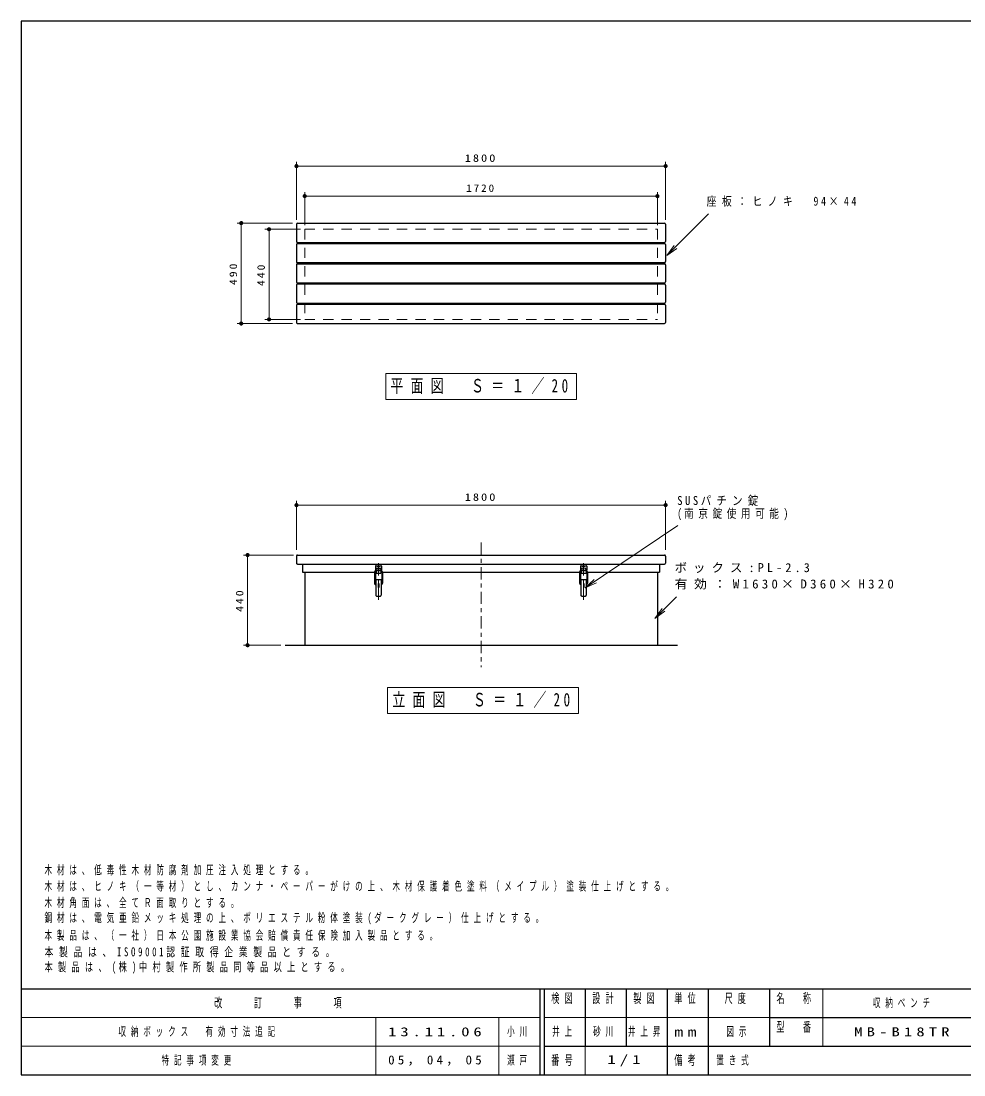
# Model space of a CAD drawing. Units: millimetres on the paper, scale 1:20. Extents: x -365 to 0, y 0 to 257.
# Drawn here: x -365 to -135.1, y 0 to 257 of the extents above; entities that cross this region are included whole.
import ezdxf

# ---------------------------------------------------------------- set-up
doc = ezdxf.new("R2010")
doc.units = ezdxf.units.MM
doc.linetypes.add('USER1', pattern=[4.5, 2.5, -2])
doc.linetypes.add('USER2', pattern=[6, 3, -1, 1, -1])
doc.layers.add('1_20', color=3, linetype='Continuous', lineweight=25)
doc.layers.add('NAKAMURA図枠', color=7, linetype='Continuous', lineweight=13)
doc.layers.add('99', color=7, linetype='Continuous')
doc.layers.add('CLASS1', color=7, linetype='Continuous')
doc.styles.add('ＭＳ ゴシック', font='')
doc.styles.get('ＭＳ ゴシック').set_extended_font_data('MS Gothic')

# ---------------------------------------------------------------- blocks, each defined once
blk = doc.blocks.new('filled_dot')
at = {"color": 0, "linetype": 'Continuous', "lineweight": -2, "const_width": 1.25}
blk.add_lwpolyline([(-0.625, 0, 1), (0.625, 0, 1)], format="xyb", close=True, dxfattribs=at)
blk = doc.blocks.new('open_arrow')
at = {"color": 0, "linetype": 'Continuous', "lineweight": -2}
blk.add_lwpolyline([(7.5, 1.25), (0, 0), (7.5, -1.25)], dxfattribs=at)

msp = doc.modelspace()

# ---------------------------------------------------------------- linework, layer by layer
at = {"layer": '1_20', "color": 7, "lineweight": 13}
for p, q in [((-297.854, 208.51), (-297.854, 222.643)), ((-297.854, 221.643), (-207.854, 221.643)), ((-207.854, 208.51), (-207.854, 222.643)), ((-295.854, 207.235), (-295.854, 215.312)), ((-295.854, 214.312), (-209.854, 214.312)), ((-209.854, 207.235), (-209.854, 215.312)), ((-207.578, 199.797), (-197.411, 209.964)), ((-298.854, 207.735), (-312.326, 207.735)), ((-311.326, 183.235), (-311.326, 207.735)), ((-296.854, 206.235), (-305.549, 206.235)), ((-304.549, 184.235), (-304.549, 206.235)), ((-298.854, 183.235), (-312.326, 183.235)), ((-296.854, 184.235), (-305.549, 184.235)), ((-229.604, 171.035), (-276.104, 171.035)), ((-276.104, 171.035), (-276.104, 164.735)), ((-229.604, 164.735), (-229.604, 171.035)), ((-276.104, 164.735), (-229.604, 164.735)), ((-297.854, 128.039), (-297.854, 139.966)), ((-297.854, 138.966), (-207.854, 138.966)), ((-207.854, 128.039), (-207.854, 139.966)), ((-227.464, 118.755), (-204.881, 134.008)), ((-298.604, 126.789), (-310.781, 126.789)), ((-309.781, 104.789), (-309.781, 126.789)), ((-210.499, 111.288), (-205.181, 116.606)), ((-301.631, 104.789), (-310.781, 104.789)), ((-229.13, 94.477), (-275.63, 94.477)), ((-275.63, 94.477), (-275.63, 88.177)), ((-229.13, 88.177), (-229.13, 94.477)), ((-275.63, 88.177), (-229.13, 88.177))]:
    msp.add_line(p, q, dxfattribs=at)
at = {"layer": '1_20'}
for p, q in [((-297.854, 207.485), (-297.854, 203.285)), ((-297.604, 207.735), (-208.104, 207.735)), ((-207.854, 207.485), (-207.854, 203.285)), ((-297.604, 203.035), (-208.104, 203.035)), ((-297.854, 202.535), (-297.854, 198.335)), ((-297.604, 202.785), (-208.104, 202.785)), ((-207.854, 202.535), (-207.854, 198.335)), ((-297.604, 198.085), (-208.104, 198.085)), ((-297.854, 197.585), (-297.854, 193.385)), ((-297.604, 197.835), (-208.104, 197.835)), ((-207.854, 197.585), (-207.854, 193.385)), ((-297.604, 193.135), (-208.104, 193.135)), ((-297.604, 192.885), (-208.104, 192.885)), ((-297.854, 192.635), (-297.854, 188.435)), ((-207.854, 192.635), (-207.854, 188.435)), ((-297.854, 187.685), (-297.854, 183.485)), ((-297.604, 188.185), (-208.104, 188.185)), ((-297.604, 187.935), (-208.104, 187.935)), ((-207.854, 187.685), (-207.854, 183.485)), ((-297.604, 183.235), (-208.104, 183.235)), ((-297.854, 126.539), (-297.854, 124.839)), ((-297.604, 126.789), (-208.104, 126.789)), ((-207.854, 126.539), (-207.854, 124.839)), ((-297.604, 124.589), (-208.104, 124.589)), ((-296.354, 124.589), (-296.354, 122.589)), ((-278.604, 124.039), (-278.604, 123.189)), ((-278.454, 124.189), (-277.254, 124.189)), ((-277.104, 124.039), (-277.104, 123.189)), ((-228.604, 124.039), (-228.604, 123.189)), ((-228.454, 124.189), (-227.254, 124.189)), ((-227.104, 124.039), (-227.104, 123.189)), ((-209.354, 124.589), (-209.354, 122.589)), ((-296.354, 122.589), (-278.829, 122.589)), ((-295.854, 122.589), (-295.854, 104.789)), ((-278.829, 122.639), (-278.829, 119.889)), ((-278.629, 122.639), (-278.629, 119.889)), ((-278.529, 122.939), (-278.454, 122.939)), ((-278.529, 122.739), (-278.454, 122.739)), ((-278.516, 120.839), (-277.191, 120.839)), ((-278.516, 120.839), (-278.516, 116.989)), ((-278.454, 123.039), (-278.454, 122.339)), ((-278.454, 122.989), (-277.254, 122.989)), ((-278.454, 122.339), (-277.254, 122.339)), ((-277.254, 123.039), (-277.254, 122.339)), ((-277.254, 122.939), (-277.179, 122.939)), ((-277.254, 122.739), (-277.179, 122.739)), ((-277.191, 120.839), (-277.191, 116.989)), ((-277.079, 122.639), (-277.079, 119.889)), ((-276.879, 122.639), (-276.879, 119.889)), ((-276.879, 122.589), (-228.829, 122.589)), ((-228.829, 122.639), (-228.829, 119.889)), ((-228.629, 122.639), (-228.629, 119.889)), ((-228.529, 122.939), (-228.454, 122.939)), ((-228.529, 122.739), (-228.454, 122.739)), ((-228.516, 120.839), (-227.191, 120.839)), ((-228.516, 120.839), (-228.516, 116.989)), ((-228.454, 123.039), (-228.454, 122.339)), ((-228.454, 122.989), (-227.254, 122.989)), ((-228.454, 122.339), (-227.254, 122.339)), ((-227.254, 123.039), (-227.254, 122.339)), ((-227.254, 122.939), (-227.179, 122.939)), ((-227.254, 122.739), (-227.179, 122.739)), ((-227.191, 120.839), (-227.191, 116.989)), ((-227.079, 122.639), (-227.079, 119.889)), ((-226.879, 122.639), (-226.879, 119.889)), ((-226.879, 122.589), (-209.354, 122.589)), ((-209.854, 122.589), (-209.854, 104.789)), ((-277.904, 119.839), (-277.804, 119.839)), ((-277.904, 119.839), (-277.904, 118.839)), ((-277.904, 118.839), (-277.804, 118.839)), ((-277.804, 119.839), (-277.804, 118.839)), ((-227.904, 119.839), (-227.804, 119.839)), ((-227.904, 119.839), (-227.904, 118.839)), ((-227.904, 118.839), (-227.804, 118.839)), ((-227.804, 119.839), (-227.804, 118.839)), ((-278.316, 116.789), (-277.391, 116.789)), ((-228.316, 116.789), (-227.391, 116.789))]:
    msp.add_line(p, q, dxfattribs=at)
at = {"layer": '1_20', "color": 7, "linetype": 'USER1', "lineweight": 13}
for p, q in [((-295.854, 206.235), (-209.854, 206.235)), ((-295.854, 206.235), (-295.854, 184.235)), ((-209.854, 206.235), (-209.854, 184.235)), ((-295.854, 184.235), (-209.854, 184.235))]:
    msp.add_line(p, q, dxfattribs=at)
at = {"layer": '1_20', "color": 7, "linetype": 'USER2', "lineweight": 13}
for p, q in [((-252.854, 129.845), (-252.854, 99.431)), ((-277.854, 124.766), (-277.854, 115.851)), ((-227.854, 124.766), (-227.854, 115.851))]:
    msp.add_line(p, q, dxfattribs=at)
at = {"layer": '1_20', "color": 20}
msp.add_line((-300.631, 104.789), (-204.958, 104.789), dxfattribs=at)
at = {"layer": '1_20'}
for centre in [(-278.304, 123.439), (-277.854, 123.939), (-277.404, 123.439), (-228.304, 123.439), (-227.854, 123.939), (-227.404, 123.439)]:
    msp.add_circle(centre, 0.15, dxfattribs=at)
for centre, radius, start, end in [((-297.604, 207.485), 0.25, 90, 180), ((-208.104, 207.485), 0.25, 0, 90), ((-297.604, 203.285), 0.25, 179.99999, 270), ((-208.104, 203.285), 0.25, 270, 0), ((-297.604, 202.535), 0.25, 90, 180), ((-208.104, 202.535), 0.25, 0, 90), ((-297.604, 198.335), 0.25, 179.99999, 270), ((-208.104, 198.335), 0.25, 270, 0), ((-297.604, 197.585), 0.25, 90, 180), ((-208.104, 197.585), 0.25, 0, 90), ((-297.604, 193.385), 0.25, 179.99999, 270), ((-297.604, 192.635), 0.25, 90, 180), ((-208.104, 193.385), 0.25, 270, 0), ((-208.104, 192.635), 0.25, 0, 90), ((-297.604, 188.435), 0.25, 179.99999, 270), ((-297.604, 187.685), 0.25, 90, 180), ((-208.104, 188.435), 0.25, 270, 0), ((-208.104, 187.685), 0.25, 0, 90), ((-297.604, 183.485), 0.25, 179.99999, 270), ((-208.104, 183.485), 0.25, 270, 0), ((-297.604, 126.539), 0.25, 90, 180), ((-208.104, 126.539), 0.25, 0, 90), ((-297.604, 124.839), 0.25, 179.99999, 270), ((-278.454, 124.039), 0.15, 90, 180), ((-277.254, 124.039), 0.15, 0, 90), ((-228.454, 124.039), 0.15, 90, 180), ((-227.254, 124.039), 0.15, 0, 90), ((-208.104, 124.839), 0.25, 270, 0), ((-278.529, 122.639), 0.3, 90, 180), ((-278.529, 122.639), 0.1, 90, 180), ((-278.454, 123.189), 0.15, 179.99999, 270), ((-277.254, 123.189), 0.15, 270, 0), ((-277.179, 122.639), 0.3, 0, 90), ((-277.179, 122.639), 0.1, 0, 90), ((-228.529, 122.639), 0.3, 90, 180), ((-228.529, 122.639), 0.1, 90, 180), ((-228.454, 123.189), 0.15, 179.99999, 270), ((-227.254, 123.189), 0.15, 270, 0), ((-227.179, 122.639), 0.3, 0, 90), ((-227.179, 122.639), 0.1, 0, 90), ((-278.529, 119.889), 0.3, 179.99999, 270), ((-278.529, 119.889), 0.1, 179.99999, 270), ((-277.179, 119.889), 0.1, 270, 0), ((-277.179, 119.889), 0.3, 270, 0), ((-228.529, 119.889), 0.3, 179.99999, 270), ((-228.529, 119.889), 0.1, 179.99999, 270), ((-227.179, 119.889), 0.1, 270, 0), ((-227.179, 119.889), 0.3, 270, 0), ((-278.316, 116.989), 0.2, 179.99999, 270), ((-277.391, 116.989), 0.2, 270, 0), ((-228.316, 116.989), 0.2, 179.99999, 270), ((-227.391, 116.989), 0.2, 270, 0)]:
    msp.add_arc(centre, radius, start, end, dxfattribs=at)
at = {"layer": 'NAKAMURA図枠', "color": 20, "lineweight": 25}
for p, q in [((-365, 257), (-365, 0)), ((0, 257), (-365, 257)), ((-365, 21), (0, 21)), ((-365, 0), (0, 0))]:
    msp.add_line(p, q, dxfattribs=at)
at = {"layer": 'NAKAMURA図枠', "color": 3, "lineweight": 25}
for p, q in [((-238.5, 21), (-238.5, 0)), ((-237.5, 21), (-237.5, 0)), ((-227.5, 21), (-227.5, 7)), ((-217.5, 21), (-217.5, 7)), ((-207.5, 21), (-207.5, 0)), ((-197.5, 21), (-197.5, 7)), ((-182.5, 21), (-182.5, 7)), ((-182.5, 14), (-70, 14)), ((-237.5, 7), (0, 7)), ((-197.5, 7), (-197.5, 0))]:
    msp.add_line(p, q, dxfattribs=at)
at = {"layer": 'NAKAMURA図枠'}
for p, q in [((-169.5, 21), (-169.5, 7)), ((-365, 14), (-238.5, 14)), ((-278.5, 14), (-278.5, 0)), ((-248.5, 14), (-248.5, 0)), ((-237.5, 14), (-182.5, 14)), ((-365, 7), (-238.5, 7)), ((-227.5, 7), (-227.5, 0))]:
    msp.add_line(p, q, dxfattribs=at)

# ---------------------------------------------------------------- block references
at = {"layer": '1_20', "color": 7, "lineweight": 13, "xscale": 0.4, "yscale": 0.4}
for p in [(-297.854, 221.643), (-295.854, 214.312), (-297.854, 138.966)]:
    msp.add_blockref('filled_dot', p, dxfattribs=at)
for name, p, rotation in [('filled_dot', (-207.854, 221.643), 180), ('filled_dot', (-209.854, 214.312), 180), ('filled_dot', (-311.326, 207.735), 270), ('filled_dot', (-304.549, 206.235), 270), ('open_arrow', (-207.578, 199.797), 45), ('filled_dot', (-311.326, 183.235), 90), ('filled_dot', (-304.549, 184.235), 90), ('filled_dot', (-207.854, 138.966), 180), ('filled_dot', (-309.781, 126.789), 270), ('open_arrow', (-227.464, 118.755), 34), ('open_arrow', (-210.499, 111.288), 45), ('filled_dot', (-309.781, 104.789), 90)]:
    msp.add_blockref(name, p, dxfattribs=dict(at, rotation=rotation))

# ---------------------------------------------------------------- texts
at = {"layer": '1_20', "color": 7, "style": 'ＭＳ ゴシック'}
for s, insert, char_height, attachment_point in [('\\T1.33;\\W1.2;1800', (-252.854, 222.643), 1.833, 8), ('\\T1.33;\\W1.1;1720', (-252.854, 215.312), 1.833, 8), ('\\T1.55;\\W0.8;座板：ヒノキ\u300094×44', (-197.84, 212.964), 2.199, 4), ('\\T1.56;\\W0.7;平面図\u3000Ｓ＝１／20', (-252.854, 167.885), 3.299, 5), ('\\T1.33;\\W1.2;1800', (-252.854, 139.966), 1.833, 8), ('\\T1.5;\\W0.85;SUSパチン錠', (-205.013, 139.958), 2.199, 4), ('\\T1.5;\\W0.75;(南京錠使用可能)', (-205.013, 136.658), 2.199, 4), ('\\T1.5;ボックス:PL-2.3', (-205.65, 123.606), 2.199, 4), ('\\T1.5;\\W1.05;有効：W1630×D360×H320', (-205.65, 119.606), 2.199, 4), ('\\T1.56;\\W0.7;立面図\u3000Ｓ＝１／20', (-252.38, 91.327), 3.299, 5)]:
    msp.add_mtext(s, dxfattribs=dict(at, insert=insert, char_height=char_height, attachment_point=attachment_point))
at = {"layer": '1_20', "color": 7, "char_height": 1.833, "attachment_point": 8, "rotation": 90, "style": 'ＭＳ ゴシック'}
for s, insert in [('\\T1.33;\\W1.15;490', (-312.326, 195.485)), ('\\T1.33;\\W1.15;440', (-305.549, 195.235)), ('\\T1.33;\\W1.15;440', (-310.781, 115.789))]:
    msp.add_mtext(s, dxfattribs=dict(at, insert=insert))
at = {"layer": '99', "char_height": 2.199, "style": 'ＭＳ ゴシック'}
for s, insert, attachment_point in [('\\T1.64;\\W0.6;収納ベンチ', (-149.75, 17.5), 5), ('\\T1.64;\\W0.6;収納ボックス\u3000有効寸法追記', (-341.25, 10.5), 4), ('\\T1.47;\\W1.35;13.11.06', (-275.5, 10.5), 4), ('\\T1.64;\\W0.6;小川', (-246.5, 10.5), 4), ('\\T1.64;\\W0.6;井上', (-232.5, 10.5), 5), ('\\T1.64;\\W0.6;砂川', (-222.5, 10.5), 5), ('\\T1.64;\\W0.6;井上昇', (-212.5, 10.5), 5), ('\\T1.64;\\W0.6;図示', (-190, 10.5), 5), ('\\T1.5;\\W1.35;MB-B18TR', (-149.75, 10.5), 5), ('\\T1.64;\\W0.6;特記事項変更', (-330.75, 3.5), 4), ('\\T1.5;\\W1.05;05，04，05', (-275.5, 3.5), 4), ('\\T1.64;\\W0.6;瀬戸', (-246.5, 3.5), 4), ('\\T1.5;\\W1.35;1/1', (-217.5, 3.5), 5)]:
    msp.add_mtext(s, dxfattribs=dict(at, insert=insert, attachment_point=attachment_point))
at = {"layer": 'CLASS1', "char_height": 2.199, "style": 'ＭＳ ゴシック'}
for s, insert, attachment_point in [('\\T1.64;\\W0.6;木材は、低毒性木材防腐剤加圧注入処理とする。', (-359.291, 48.674), 7), ('\\T1.64;\\W0.6;木材は、ヒノキ（一等材）とし、カンナ・ペーパーがけの上、木材保護着色塗料（メイプル）塗装仕上げとする。', (-359.291, 44.674), 7), ('\\T1.64;\\W0.6;木材角面は、全てＲ面取りとする。', (-359.291, 40.674), 7), ('\\T1.64;\\W0.6;鋼材は、電気亜鉛メッキ処理の上、ポリエステル粉体塗装(ダークグレー）仕上げとする。', (-359.291, 36.674), 7), ('\\T1.64;\\W0.6;本製品は、（一社）日本公園施設業協会賠償責任保険加入製品とする。', (-359.291, 32.674), 7), ('\\T1.64;\\W0.7;本製品は、ISO9001認証取得企業製品とする。', (-359.291, 28.674), 7), ('\\T1.64;\\W0.65;本製品は、(株)中村製作所製品同等品以上とする。', (-359.291, 24.674), 7), ('\\T1.64;\\W0.6;置き式', (-195.5, 3.5), 4)]:
    msp.add_mtext(s, dxfattribs=dict(at, insert=insert, attachment_point=attachment_point))
at = {"layer": 'NAKAMURA図枠', "char_height": 2.346, "style": 'ＭＳ ゴシック'}
for s, insert, attachment_point in [('\\T1.64;\\W0.6;改\u3000\u3000訂\u3000\u3000事\u3000\u3000項', (-301.75, 17.5), 5), ('\\T1.64;\\W0.6;検図', (-232.5, 19.9), 2), ('\\T1.64;\\W0.6;設計', (-222.5, 19.9), 2), ('\\T1.64;\\W0.6;製図', (-212.5, 19.9), 2), ('\\T1.64;\\W0.6;単位', (-202.5, 19.9), 2), ('\\T1.64;\\W0.6;尺度', (-190.25, 19.9), 2), ('\\T1.64;\\W0.6;名\u3000称', (-176, 19.9), 2), ('\\T1.64;\\W0.6;型\u3000番', (-176, 12.9), 2), ('\\T1.5;\\W1.35;mm', (-202.5, 10.5), 5), ('\\T1.64;\\W0.6;備考', (-202.5, 3.5), 5), ('\\T1.64;\\W0.6;番号', (-232.5, 3.5), 5)]:
    msp.add_mtext(s, dxfattribs=dict(at, insert=insert, attachment_point=attachment_point))

doc.saveas('drawing.dxf')
